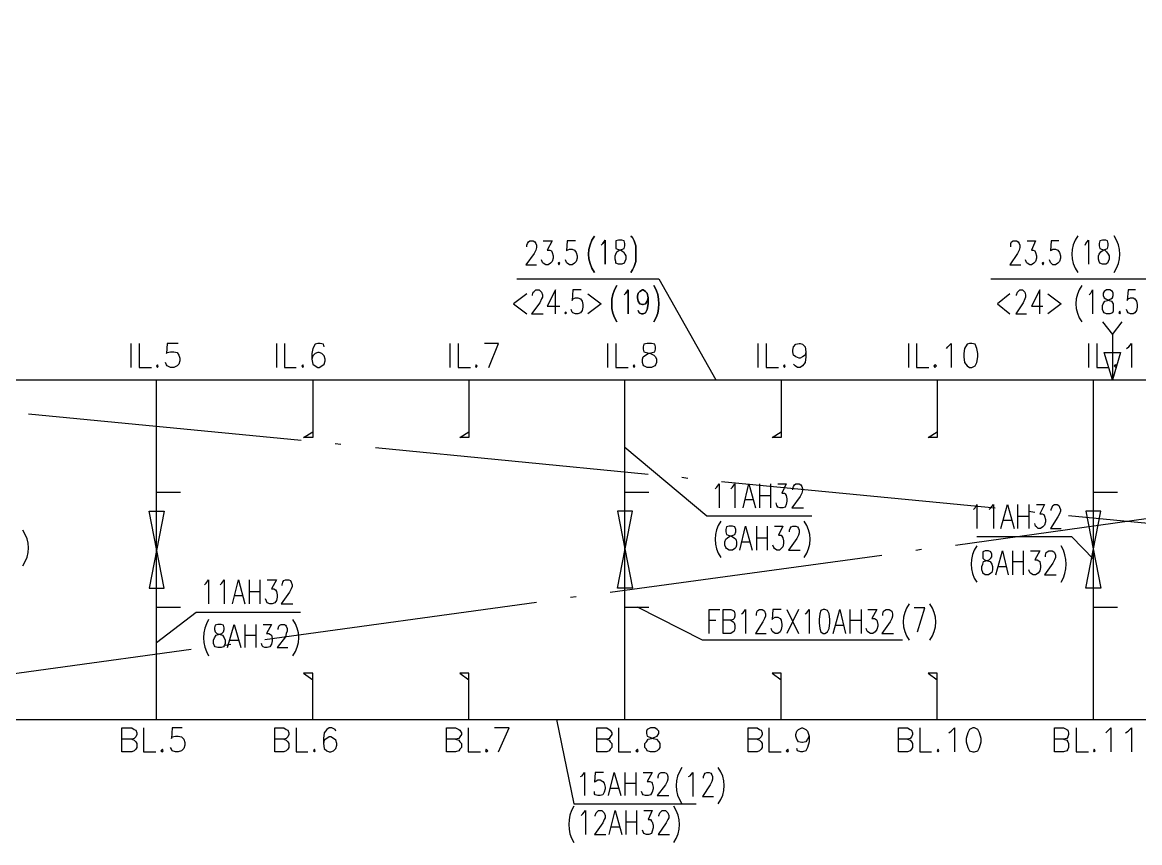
# Model space of a CAD drawing. Header units: millimetres. Extents: x 0.6 to 49, y 0.3 to 23.1.
# Drawn here: x 19.611 to 24.119, y 4.713 to 8.022 of the extents above; entities that cross this region are included whole.
import ezdxf

# ---------------------------------------------------------------- set-up
doc = ezdxf.new("R2010")
doc.units = ezdxf.units.MM
doc.layers.add('PDF_Geometry', color=7, linetype='Continuous')

msp = doc.modelspace()

# ---------------------------------------------------------------- linework, layer by layer
at = {"layer": 'PDF_Geometry', "lineweight": 25}
msp.add_lwpolyline([(16.9861, 5.21), (28.2361, 5.21, 0.4124), (29.6961, 6.67), (29.6961, 19.12)], format="xyb", dxfattribs=at)
for points in [[(21.6461, 7.1167), (21.6461, 7.1233), (21.6494, 7.13), (21.6528, 7.1367), (21.6594, 7.14), (21.6728, 7.14), (21.6794, 7.1367), (21.6828, 7.13), (21.6861, 7.1233), (21.6861, 7.1133), (21.6828, 7.1033), (21.6761, 7.09), (21.6428, 7.0433), (21.6861, 7.0433)], [(21.7128, 7.14), (21.7494, 7.14), (21.7294, 7.1033), (21.7394, 7.1033), (21.7461, 7.1), (21.7494, 7.0933), (21.7528, 7.08), (21.7528, 7.07), (21.7494, 7.0567), (21.7428, 7.05), (21.7328, 7.0433), (21.7228, 7.0433), (21.7128, 7.05), (21.7094, 7.0533), (21.7061, 7.0633)], [(21.8428, 7.14), (21.8094, 7.14), (21.8061, 7.1), (21.8094, 7.1033), (21.8194, 7.1067), (21.8294, 7.1067), (21.8394, 7.1033), (21.8461, 7.0933), (21.8494, 7.08), (21.8494, 7.07), (21.8461, 7.0567), (21.8394, 7.05), (21.8294, 7.0433), (21.8194, 7.0433), (21.8094, 7.05), (21.8061, 7.0533), (21.8028, 7.0633)], [(23.5994, 7.1167), (23.5994, 7.13), (23.6028, 7.1367), (23.6094, 7.14), (23.6228, 7.14), (23.6294, 7.1367), (23.6328, 7.13), (23.6361, 7.1233), (23.6361, 7.1133), (23.6328, 7.1033), (23.6261, 7.09), (23.5961, 7.0433), (23.6394, 7.0433)], [(23.6661, 7.14), (23.6994, 7.14), (23.6828, 7.1033), (23.6894, 7.1033), (23.6961, 7.1), (23.6994, 7.0933), (23.7028, 7.08), (23.7028, 7.07), (23.6994, 7.0567), (23.6928, 7.05), (23.6828, 7.0433), (23.6761, 7.0433), (23.6661, 7.05), (23.6628, 7.0533), (23.6594, 7.0633)], [(23.7928, 7.14), (23.7628, 7.14), (23.7594, 7.1), (23.7628, 7.1033), (23.7694, 7.1067), (23.7794, 7.1067), (23.7894, 7.1033), (23.7961, 7.0933), (23.7994, 7.08), (23.7994, 7.07), (23.7961, 7.0567), (23.7894, 7.05), (23.7794, 7.0433), (23.7694, 7.0433), (23.7628, 7.05), (23.7594, 7.0533), (23.7561, 7.0633)], [(23.8994, 7.1233), (23.9028, 7.13), (23.9128, 7.1433), (23.9128, 7.0467)], [(21.6061, 6.9867), (22.1794, 6.9867), (22.4094, 6.58)], [(21.6694, 6.92), (21.6694, 6.9233), (21.6728, 6.9333), (21.6761, 6.9367), (21.6828, 6.9433), (21.6961, 6.9433), (21.7028, 6.9367), (21.7061, 6.9333), (21.7094, 6.9233), (21.7094, 6.9133), (21.7061, 6.9067), (21.6994, 6.89), (21.6661, 6.8467), (21.7128, 6.8467)], [(21.7628, 6.8467), (21.7628, 6.9433), (21.7294, 6.8767), (21.7794, 6.8767)], [(21.8661, 6.9433), (21.8328, 6.9433), (21.8294, 6.9), (21.8328, 6.9067), (21.8428, 6.91), (21.8528, 6.91), (21.8628, 6.9067), (21.8694, 6.8967), (21.8728, 6.8833), (21.8728, 6.8733), (21.8694, 6.86), (21.8628, 6.85), (21.8528, 6.8467), (21.8428, 6.8467), (21.8328, 6.85), (21.8294, 6.8533), (21.8261, 6.8633)], [(23.5194, 6.9867), (24.1561, 6.9867), (24.3594, 6.58)], [(23.6228, 6.92), (23.6228, 6.9233), (23.6261, 6.9333), (23.6294, 6.9367), (23.6361, 6.9433), (23.6461, 6.9433), (23.6528, 6.9367), (23.6561, 6.9333), (23.6594, 6.9233), (23.6594, 6.9133), (23.6561, 6.9067), (23.6494, 6.89), (23.6194, 6.8467), (23.6628, 6.8467)], [(23.7161, 6.8467), (23.7161, 6.9433), (23.6828, 6.8767), (23.7294, 6.8767)], [(23.9161, 6.9233), (23.9228, 6.93), (23.9294, 6.9433), (23.9294, 6.8467)], [(24.1028, 6.9433), (24.0728, 6.9433), (24.0694, 6.9), (24.0728, 6.9067), (24.0828, 6.91), (24.0928, 6.91), (24.0994, 6.9067), (24.1061, 6.8967), (24.1094, 6.8833), (24.1094, 6.8733), (24.1061, 6.86), (24.0994, 6.85), (24.0928, 6.8467), (24.0828, 6.8467), (24.0728, 6.85), (24.0694, 6.8567), (24.0661, 6.8633)], [(21.6461, 6.9267), (21.5928, 6.8867), (21.6461, 6.8467)], [(21.8928, 6.9267), (21.9461, 6.8867), (21.8928, 6.8467)], [(23.5961, 6.9267), (23.5461, 6.8867), (23.5961, 6.8467)], [(23.7494, 6.9267), (23.8028, 6.8867), (23.7494, 6.8467)], [(23.9694, 6.8133), (24.0094, 6.7633), (24.0494, 6.8133)], [(24.0094, 6.7633), (24.0094, 6.58)], [(20.0494, 6.7267), (20.0494, 6.63)], [(20.0828, 6.7267), (20.0828, 6.63), (20.1328, 6.63)], [(20.2394, 6.7267), (20.1961, 6.7267), (20.1928, 6.6867), (20.1961, 6.69), (20.2094, 6.6933), (20.2228, 6.6933), (20.2361, 6.69), (20.2428, 6.68), (20.2461, 6.6667), (20.2461, 6.6567), (20.2428, 6.6433), (20.2361, 6.6367), (20.2228, 6.63), (20.2094, 6.63), (20.1961, 6.6367), (20.1928, 6.64), (20.1894, 6.65)], [(20.6361, 6.7267), (20.6361, 6.63)], [(20.6694, 6.7267), (20.6694, 6.63), (20.7161, 6.63)], [(20.8294, 6.7133), (20.8261, 6.7233), (20.8128, 6.7267), (20.8028, 6.7267), (20.7928, 6.7233), (20.7828, 6.7067), (20.7794, 6.6867), (20.7794, 6.6633), (20.7828, 6.6433), (20.7928, 6.6367), (20.8028, 6.63), (20.8094, 6.63), (20.8194, 6.6367), (20.8294, 6.6433), (20.8328, 6.6567), (20.8328, 6.6633), (20.8294, 6.6767), (20.8194, 6.6867), (20.8094, 6.69), (20.8028, 6.69), (20.7928, 6.6867), (20.7828, 6.6767), (20.7794, 6.6633)], [(21.3361, 6.7267), (21.3361, 6.63)], [(21.3694, 6.7267), (21.3694, 6.63), (21.4194, 6.63)], [(21.4928, 6.63), (21.5328, 6.7267), (21.4761, 6.7267)], [(21.9728, 6.7267), (21.9728, 6.63)], [(22.0061, 6.7267), (22.0061, 6.63), (22.0561, 6.63)], [(22.5794, 6.7267), (22.5794, 6.63)], [(22.6128, 6.7267), (22.6128, 6.63), (22.6628, 6.63)], [(22.7728, 6.6933), (22.7694, 6.68), (22.7594, 6.6733), (22.7494, 6.6667), (22.7461, 6.6667), (22.7328, 6.6733), (22.7228, 6.68), (22.7194, 6.6933), (22.7194, 6.7), (22.7228, 6.7133), (22.7328, 6.7233), (22.7461, 6.7267), (22.7494, 6.7267), (22.7594, 6.7233), (22.7694, 6.7133), (22.7728, 6.6933), (22.7728, 6.6733), (22.7694, 6.65), (22.7594, 6.6367), (22.7494, 6.63), (22.7394, 6.63), (22.7294, 6.6367), (22.7228, 6.6433)], [(23.1861, 6.7267), (23.1861, 6.63)], [(23.2194, 6.7267), (23.2194, 6.63), (23.2694, 6.63)], [(23.3394, 6.7067), (23.3461, 6.7133), (23.3594, 6.7267), (23.3594, 6.63)], [(23.9128, 6.7267), (23.9128, 6.63)], [(23.9461, 6.7267), (23.9461, 6.63), (23.9961, 6.63)], [(24.0661, 6.7067), (24.0761, 6.7133), (24.0861, 6.7267), (24.0861, 6.63)], [(16.9261, 6.58), (26.4894, 6.58)], [(20.1528, 5.21), (20.1528, 6.58)], [(20.7828, 6.58), (20.7828, 6.3467), (20.7461, 6.3467), (20.7828, 6.37)], [(21.4128, 6.58), (21.4128, 6.3467), (21.3761, 6.3467), (21.4128, 6.37)], [(22.0428, 5.21), (22.0428, 6.58)], [(22.6728, 6.58), (22.6728, 6.3467), (22.6361, 6.3467), (22.6728, 6.37)], [(23.3028, 6.58), (23.3028, 6.3467), (23.2661, 6.3467), (23.3028, 6.37)], [(23.9328, 5.21), (23.9328, 6.58)], [(19.6361, 6.4433), (20.7361, 6.3367)], [(20.8728, 6.3233), (20.8961, 6.32)], [(21.0361, 6.3067), (22.1361, 6.2)], [(22.7961, 6.03), (22.3728, 6.03), (22.0428, 6.3067)], [(22.2728, 6.1867), (22.2961, 6.1833)], [(22.4061, 6.14), (22.4128, 6.1467), (22.4228, 6.16), (22.4228, 6.0633)], [(22.4328, 6.17), (23.5361, 6.0633)], [(22.4694, 6.14), (22.4761, 6.1467), (22.4861, 6.16), (22.4861, 6.0633)], [(22.5194, 6.0633), (22.5428, 6.16), (22.5694, 6.0633)], [(22.5861, 6.16), (22.5861, 6.0633)], [(22.6294, 6.16), (22.6294, 6.0633)], [(22.6594, 6.16), (22.6928, 6.16), (22.6761, 6.1233), (22.6861, 6.1233), (22.6894, 6.12), (22.6928, 6.1133), (22.6961, 6.1), (22.6961, 6.09), (22.6928, 6.0767), (22.6894, 6.0667), (22.6794, 6.0633), (22.6694, 6.0633), (22.6594, 6.0667), (22.6561, 6.0733), (22.6528, 6.0833)], [(22.7194, 6.1367), (22.7194, 6.14), (22.7228, 6.15), (22.7261, 6.1567), (22.7328, 6.16), (22.7461, 6.16), (22.7528, 6.1567), (22.7561, 6.15), (22.7594, 6.14), (22.7594, 6.1333), (22.7561, 6.1233), (22.7494, 6.11), (22.7161, 6.0633), (22.7628, 6.0633)], [(20.1528, 6.1267), (20.2494, 6.1267)], [(22.0428, 6.1267), (22.1394, 6.1267)], [(22.5261, 6.0967), (22.5594, 6.0967)], [(22.5861, 6.1133), (22.6294, 6.1133)], [(23.9328, 6.1267), (24.0294, 6.1267)], [(23.3761, 5.9133), (24.4728, 6.0667)], [(23.4494, 6.0567), (23.4561, 6.0633), (23.4628, 6.0767), (23.4628, 5.98)], [(23.5128, 6.0567), (23.5194, 6.0633), (23.5294, 6.0767), (23.5294, 5.98)], [(23.5594, 5.98), (23.5861, 6.0767), (23.6128, 5.98)], [(23.6261, 6.0767), (23.6261, 5.98)], [(23.6728, 6.0767), (23.6728, 5.98)], [(23.6728, 6.05), (23.6961, 6.0467)], [(23.7028, 6.0767), (23.7361, 6.0767), (23.7161, 6.04), (23.7261, 6.04), (23.7328, 6.0367), (23.7361, 6.03), (23.7394, 6.0167), (23.7394, 6.0067), (23.7361, 5.9933), (23.7294, 5.9867), (23.7194, 5.98), (23.7094, 5.98), (23.7028, 5.9867), (23.6994, 5.99), (23.6961, 6)], [(23.7628, 6.0533), (23.7628, 6.0567), (23.7661, 6.0667), (23.7694, 6.0733), (23.7761, 6.0767), (23.7861, 6.0767), (23.7928, 6.0733), (23.7961, 6.0667), (23.7994, 6.0567), (23.7994, 6.05), (23.7961, 6.04), (23.7894, 6.0267), (23.7594, 5.98), (23.8028, 5.98)], [(23.5694, 6.0133), (23.6028, 6.0133)], [(23.6261, 6.03), (23.6728, 6.03)], [(23.8328, 6.0333), (24.9361, 5.9267)], [(22.5061, 5.8933), (22.5294, 5.99), (22.5561, 5.8933)], [(22.5728, 5.99), (22.5728, 5.8933)], [(22.6161, 5.99), (22.6161, 5.8933)], [(22.6461, 5.99), (22.6794, 5.99), (22.6628, 5.9533), (22.6728, 5.9533), (22.6761, 5.95), (22.6794, 5.9433), (22.6828, 5.93), (22.6828, 5.92), (22.6794, 5.9067), (22.6728, 5.9), (22.6661, 5.8933), (22.6561, 5.8933), (22.6461, 5.9), (22.6428, 5.9033), (22.6394, 5.9133)], [(22.7061, 5.9667), (22.7061, 5.9733), (22.7094, 5.98), (22.7128, 5.9867), (22.7194, 5.99), (22.7328, 5.99), (22.7394, 5.9867), (22.7428, 5.98), (22.7461, 5.9733), (22.7461, 5.9633), (22.7428, 5.9533), (22.7361, 5.94), (22.7028, 5.8933), (22.7494, 5.8933)], [(22.5128, 5.9267), (22.5461, 5.9267)], [(22.5728, 5.9433), (22.6161, 5.9433)], [(23.9328, 5.8567), (23.8461, 5.9467), (23.4628, 5.9467)], [(21.9828, 5.7233), (23.0794, 5.8733)], [(23.2161, 5.8933), (23.2394, 5.8967)], [(23.5394, 5.7933), (23.5661, 5.89), (23.5894, 5.7933)], [(23.6061, 5.89), (23.6061, 5.7933)], [(23.6494, 5.89), (23.6494, 5.7933)], [(23.6794, 5.89), (23.7161, 5.89), (23.6961, 5.8533), (23.7061, 5.8533), (23.7128, 5.85), (23.7161, 5.8467), (23.7194, 5.83), (23.7194, 5.8233), (23.7161, 5.81), (23.7094, 5.8), (23.6994, 5.7933), (23.6894, 5.7933), (23.6794, 5.8), (23.6761, 5.8033), (23.6728, 5.8133)], [(23.7394, 5.8667), (23.7394, 5.8733), (23.7428, 5.8833), (23.7461, 5.8867), (23.7528, 5.89), (23.7661, 5.89), (23.7728, 5.8867), (23.7761, 5.8833), (23.7794, 5.8733), (23.7794, 5.8633), (23.7761, 5.8533), (23.7694, 5.84), (23.7361, 5.7933), (23.7828, 5.7933)], [(23.5494, 5.8267), (23.5794, 5.8267)], [(23.6061, 5.8467), (23.6494, 5.8467)], [(20.3461, 5.7533), (20.3528, 5.76), (20.3628, 5.7733), (20.3628, 5.6767)], [(20.4094, 5.7533), (20.4161, 5.76), (20.4261, 5.7733), (20.4261, 5.6767)], [(20.4594, 5.6767), (20.4828, 5.7733), (20.5094, 5.6767)], [(20.5261, 5.7733), (20.5261, 5.6767)], [(20.5694, 5.7733), (20.5694, 5.6767)], [(20.5994, 5.7733), (20.6361, 5.7733), (20.6161, 5.7367), (20.6261, 5.7367), (20.6328, 5.7333), (20.6361, 5.7267), (20.6394, 5.7133), (20.6394, 5.7033), (20.6361, 5.69), (20.6294, 5.68), (20.6194, 5.6767), (20.6094, 5.6767), (20.5994, 5.68), (20.5961, 5.6867), (20.5928, 5.6967)], [(20.6594, 5.75), (20.6594, 5.7533), (20.6628, 5.7633), (20.6661, 5.77), (20.6728, 5.7733), (20.6861, 5.7733), (20.6928, 5.77), (20.6961, 5.7633), (20.6994, 5.7533), (20.6994, 5.7467), (20.6961, 5.7367), (20.6894, 5.7233), (20.6561, 5.6767), (20.7028, 5.6767)], [(20.5261, 5.7267), (20.5694, 5.7267)], [(20.4694, 5.71), (20.4994, 5.71)], [(20.5894, 5.5333), (21.6861, 5.6833)], [(21.8228, 5.7033), (21.8461, 5.7067)], [(20.1528, 5.6633), (20.2494, 5.6633)], [(20.1528, 5.52), (20.3128, 5.6433), (20.7328, 5.6433)], [(22.0428, 5.6633), (22.1394, 5.6633)], [(23.1628, 5.53), (22.3561, 5.53), (22.0928, 5.6633)], [(22.3828, 5.5567), (22.3828, 5.6533), (22.4261, 5.6533)], [(22.4694, 5.61), (22.4794, 5.6033), (22.4828, 5.6), (22.4861, 5.59), (22.4861, 5.5767), (22.4828, 5.5667), (22.4794, 5.5633), (22.4694, 5.5567), (22.4394, 5.5567), (22.4394, 5.6533), (22.4694, 5.6533), (22.4794, 5.65), (22.4828, 5.6467), (22.4861, 5.6367), (22.4861, 5.6267), (22.4828, 5.6167), (22.4794, 5.6133), (22.4694, 5.61), (22.4394, 5.61)], [(22.5128, 5.6367), (22.5194, 5.64), (22.5294, 5.6533), (22.5294, 5.5567)], [(22.5728, 5.63), (22.5728, 5.6367), (22.5761, 5.6467), (22.5794, 5.65), (22.5861, 5.6533), (22.5961, 5.6533), (22.6028, 5.65), (22.6061, 5.6467), (22.6094, 5.6367), (22.6094, 5.6267), (22.6061, 5.6167), (22.5994, 5.6033), (22.5694, 5.5567), (22.6128, 5.5567)], [(22.6728, 5.6533), (22.6394, 5.6533), (22.6361, 5.6133), (22.6394, 5.6167), (22.6494, 5.6233), (22.6594, 5.6233), (22.6694, 5.6167), (22.6728, 5.61), (22.6761, 5.5933), (22.6761, 5.5867), (22.6728, 5.5733), (22.6694, 5.5633), (22.6594, 5.5567), (22.6494, 5.5567), (22.6394, 5.5633), (22.6361, 5.5667), (22.6328, 5.5767)], [(22.6961, 5.6533), (22.7428, 5.5567)], [(22.7428, 5.6533), (22.6961, 5.5567)], [(22.7694, 5.6367), (22.7761, 5.64), (22.7861, 5.6533), (22.7861, 5.5567)], [(22.8828, 5.5567), (22.9094, 5.6533), (22.9328, 5.5567)], [(22.9494, 5.6533), (22.9494, 5.5567)], [(22.9961, 5.6533), (22.9961, 5.5567)], [(23.0228, 5.6533), (23.0594, 5.6533), (23.0394, 5.6167), (23.0494, 5.6167), (23.0561, 5.6133), (23.0594, 5.61), (23.0628, 5.5933), (23.0628, 5.5867), (23.0594, 5.5733), (23.0528, 5.5633), (23.0428, 5.5567), (23.0328, 5.5567), (23.0228, 5.5633), (23.0194, 5.5667), (23.0161, 5.5767)], [(23.0828, 5.63), (23.0828, 5.6367), (23.0861, 5.6467), (23.0894, 5.65), (23.0961, 5.6533), (23.1094, 5.6533), (23.1161, 5.65), (23.1194, 5.6467), (23.1228, 5.6367), (23.1228, 5.6267), (23.1194, 5.6167), (23.1128, 5.6033), (23.0794, 5.5567), (23.1261, 5.5567)], [(23.2228, 5.5633), (23.2528, 5.66), (23.2094, 5.66)], [(23.9328, 5.6633), (24.0294, 5.6633)], [(20.4394, 5.5), (20.4661, 5.5933), (20.4928, 5.5)], [(20.5094, 5.5933), (20.5094, 5.5)], [(20.5528, 5.5933), (20.5528, 5.5)], [(20.5828, 5.5933), (20.6161, 5.5933), (20.5961, 5.5567), (20.6061, 5.5567), (20.6128, 5.5533), (20.6161, 5.55), (20.6194, 5.5367), (20.6194, 5.5267), (20.6161, 5.5133), (20.6094, 5.5033), (20.5994, 5.5), (20.5894, 5.5), (20.5828, 5.5033), (20.5794, 5.5067), (20.5761, 5.5167)], [(20.6428, 5.5733), (20.6428, 5.5767), (20.6461, 5.5867), (20.6494, 5.59), (20.6561, 5.5933), (20.6694, 5.5933), (20.6728, 5.59), (20.6761, 5.5867), (20.6794, 5.5767), (20.6794, 5.5667), (20.6761, 5.5567), (20.6728, 5.5433), (20.6394, 5.5), (20.6828, 5.5)], [(22.3828, 5.61), (22.4094, 5.61)], [(22.9494, 5.61), (22.9961, 5.61)], [(20.5094, 5.55), (20.5528, 5.55)], [(22.8928, 5.59), (22.9228, 5.59)], [(20.4294, 5.51), (20.4528, 5.5133)], [(20.4494, 5.53), (20.4828, 5.53)], [(19.1961, 5.3433), (20.2928, 5.4933)], [(20.7828, 5.21), (20.7828, 5.3967), (20.7461, 5.3967), (20.7828, 5.37)], [(21.4128, 5.21), (21.4128, 5.3967), (21.3761, 5.3967), (21.4128, 5.37)], [(22.6728, 5.21), (22.6728, 5.3967), (22.6361, 5.3967), (22.6728, 5.37)], [(23.3028, 5.21), (23.3028, 5.3967), (23.2661, 5.3967), (23.3028, 5.37)], [(21.7661, 5.21), (21.8361, 4.87), (22.3294, 4.87)], [(20.0528, 5.13), (20.0628, 5.1267), (20.0694, 5.12), (20.0728, 5.1133), (20.0728, 5.0967), (20.0694, 5.09), (20.0628, 5.0833), (20.0528, 5.08), (20.0128, 5.08), (20.0128, 5.1767), (20.0528, 5.1767), (20.0628, 5.17), (20.0694, 5.1667), (20.0728, 5.1567), (20.0728, 5.15), (20.0694, 5.14), (20.0628, 5.1333), (20.0528, 5.13), (20.0128, 5.13)], [(20.0994, 5.1767), (20.0994, 5.08), (20.1494, 5.08)], [(20.2561, 5.1767), (20.2161, 5.1767), (20.2128, 5.1333), (20.2161, 5.14), (20.2294, 5.1433), (20.2394, 5.1433), (20.2528, 5.14), (20.2628, 5.13), (20.2661, 5.1167), (20.2661, 5.1067), (20.2628, 5.0933), (20.2528, 5.0833), (20.2394, 5.08), (20.2294, 5.08), (20.2161, 5.0833), (20.2128, 5.09), (20.2094, 5.0967)], [(20.6661, 5.13), (20.6761, 5.1267), (20.6828, 5.12), (20.6861, 5.1133), (20.6861, 5.0967), (20.6828, 5.09), (20.6761, 5.0833), (20.6661, 5.08), (20.6294, 5.08), (20.6294, 5.1767), (20.6661, 5.1767), (20.6761, 5.17), (20.6828, 5.1667), (20.6861, 5.1567), (20.6861, 5.15), (20.6828, 5.14), (20.6761, 5.1333), (20.6661, 5.13), (20.6294, 5.13)], [(20.7161, 5.1767), (20.7161, 5.08), (20.7628, 5.08)], [(20.8761, 5.1633), (20.8728, 5.17), (20.8594, 5.1767), (20.8494, 5.1767), (20.8394, 5.17), (20.8294, 5.1567), (20.8261, 5.1333), (20.8261, 5.1133), (20.8294, 5.0933), (20.8394, 5.0833), (20.8494, 5.08), (20.8561, 5.08), (20.8661, 5.0833), (20.8761, 5.0933), (20.8794, 5.1067), (20.8794, 5.1133), (20.8761, 5.1267), (20.8661, 5.1333), (20.8561, 5.14), (20.8494, 5.14), (20.8394, 5.1333), (20.8294, 5.1267), (20.8261, 5.1133)], [(21.3594, 5.13), (21.3728, 5.1267), (21.3761, 5.12), (21.3828, 5.1133), (21.3828, 5.0967), (21.3761, 5.09), (21.3728, 5.0833), (21.3594, 5.08), (21.3228, 5.08), (21.3228, 5.1767), (21.3594, 5.1767), (21.3728, 5.17), (21.3761, 5.1667), (21.3828, 5.1567), (21.3828, 5.15), (21.3761, 5.14), (21.3728, 5.1333), (21.3594, 5.13), (21.3228, 5.13)], [(21.4094, 5.1767), (21.4094, 5.08), (21.4594, 5.08)], [(21.5328, 5.08), (21.5761, 5.1767), (21.5161, 5.1767)], [(21.9694, 5.13), (21.9794, 5.1267), (21.9828, 5.12), (21.9894, 5.1133), (21.9894, 5.0967), (21.9828, 5.09), (21.9794, 5.0833), (21.9694, 5.08), (21.9294, 5.08), (21.9294, 5.1767), (21.9694, 5.1767), (21.9794, 5.17), (21.9828, 5.1667), (21.9894, 5.1567), (21.9894, 5.15), (21.9828, 5.14), (21.9794, 5.1333), (21.9694, 5.13), (21.9294, 5.13)], [(22.0161, 5.1767), (22.0161, 5.08), (22.0661, 5.08)], [(22.5761, 5.13), (22.5861, 5.1267), (22.5928, 5.12), (22.5961, 5.1133), (22.5961, 5.0967), (22.5928, 5.09), (22.5861, 5.0833), (22.5761, 5.08), (22.5394, 5.08), (22.5394, 5.1767), (22.5761, 5.1767), (22.5861, 5.17), (22.5928, 5.1667), (22.5961, 5.1567), (22.5961, 5.15), (22.5928, 5.14), (22.5861, 5.1333), (22.5761, 5.13), (22.5394, 5.13)], [(22.6228, 5.1767), (22.6228, 5.08), (22.6728, 5.08)], [(22.7861, 5.1433), (22.7794, 5.13), (22.7728, 5.12), (22.7594, 5.1167), (22.7561, 5.1167), (22.7428, 5.12), (22.7361, 5.13), (22.7328, 5.1433), (22.7328, 5.15), (22.7361, 5.1633), (22.7428, 5.17), (22.7561, 5.1767), (22.7594, 5.1767), (22.7728, 5.17), (22.7794, 5.1633), (22.7861, 5.1433), (22.7861, 5.12), (22.7794, 5.0967), (22.7728, 5.0833), (22.7594, 5.08), (22.7528, 5.08), (22.7394, 5.0833), (22.7361, 5.0933)], [(23.1828, 5.13), (23.1928, 5.1267), (23.1994, 5.12), (23.2028, 5.1133), (23.2028, 5.0967), (23.1994, 5.09), (23.1928, 5.0833), (23.1828, 5.08), (23.1461, 5.08), (23.1461, 5.1767), (23.1828, 5.1767), (23.1928, 5.17), (23.1994, 5.1667), (23.2028, 5.1567), (23.2028, 5.15), (23.1994, 5.14), (23.1928, 5.1333), (23.1828, 5.13), (23.1461, 5.13)], [(23.2328, 5.1767), (23.2328, 5.08), (23.2794, 5.08)], [(23.3494, 5.1567), (23.3594, 5.1633), (23.3728, 5.1767), (23.3728, 5.08)], [(23.8128, 5.13), (23.8261, 5.1267), (23.8294, 5.12), (23.8328, 5.1133), (23.8328, 5.0967), (23.8294, 5.09), (23.8261, 5.0833), (23.8128, 5.08), (23.7761, 5.08), (23.7761, 5.1767), (23.8128, 5.1767), (23.8261, 5.17), (23.8294, 5.1667), (23.8328, 5.1567), (23.8328, 5.15), (23.8294, 5.14), (23.8261, 5.1333), (23.8128, 5.13), (23.7761, 5.13)], [(23.8628, 5.1767), (23.8628, 5.08), (23.9128, 5.08)], [(23.9828, 5.1567), (23.9894, 5.1633), (24.0028, 5.1767), (24.0028, 5.08)], [(24.0628, 5.1567), (24.0728, 5.1633), (24.0861, 5.1767), (24.0861, 5.08)], [(21.8628, 4.98), (21.8694, 4.9833), (21.8794, 4.9967), (21.8794, 4.9033)], [(21.9561, 4.9967), (21.9228, 4.9967), (21.9194, 4.9567), (21.9228, 4.96), (21.9328, 4.9667), (21.9428, 4.9667), (21.9528, 4.96), (21.9594, 4.9533), (21.9628, 4.9367), (21.9628, 4.93), (21.9594, 4.9167), (21.9528, 4.9067), (21.9428, 4.9033), (21.9328, 4.9033), (21.9228, 4.9067), (21.9194, 4.91), (21.9194, 4.92)], [(21.9761, 4.9033), (21.9994, 4.9967), (22.0261, 4.9033)], [(22.0428, 4.9967), (22.0428, 4.9033)], [(22.0861, 4.9967), (22.0861, 4.9033)], [(22.1161, 4.9967), (22.1528, 4.9967), (22.1328, 4.96), (22.1428, 4.96), (22.1494, 4.9567), (22.1528, 4.9533), (22.1561, 4.9367), (22.1561, 4.93), (22.1528, 4.9167), (22.1461, 4.9067), (22.1361, 4.9033), (22.1261, 4.9033), (22.1161, 4.9067), (22.1128, 4.91), (22.1094, 4.92)], [(22.1761, 4.9733), (22.1761, 4.98), (22.1794, 4.99), (22.1828, 4.9933), (22.1894, 4.9967), (22.2028, 4.9967), (22.2094, 4.9933), (22.2128, 4.99), (22.2161, 4.98), (22.2161, 4.97), (22.2128, 4.96), (22.2061, 4.9467), (22.1728, 4.9033), (22.2194, 4.9033)], [(22.2994, 4.98), (22.3061, 4.9833), (22.3161, 4.9967), (22.3161, 4.9)], [(22.3594, 4.9733), (22.3594, 4.98), (22.3628, 4.9867), (22.3661, 4.9933), (22.3728, 4.9967), (22.3828, 4.9967), (22.3894, 4.9933), (22.3928, 4.9867), (22.3961, 4.98), (22.3961, 4.97), (22.3928, 4.96), (22.3861, 4.9467), (22.3561, 4.9), (22.3994, 4.9)], [(21.9861, 4.9333), (22.0161, 4.9333)], [(22.0428, 4.9533), (22.0861, 4.9533)], [(21.8661, 4.8233), (21.8728, 4.83), (21.8828, 4.8433), (21.8828, 4.7467)], [(21.9228, 4.82), (21.9228, 4.8233), (21.9261, 4.8333), (21.9294, 4.8367), (21.9361, 4.8433), (21.9494, 4.8433), (21.9561, 4.8367), (21.9594, 4.8333), (21.9628, 4.8233), (21.9628, 4.8133), (21.9594, 4.8067), (21.9528, 4.7933), (21.9194, 4.7467), (21.9661, 4.7467)], [(21.9794, 4.7467), (22.0028, 4.8433), (22.0294, 4.7467)], [(22.0461, 4.8433), (22.0461, 4.7467)], [(22.0894, 4.8433), (22.0894, 4.7467)], [(22.1194, 4.8433), (22.1528, 4.8433), (22.1361, 4.8067), (22.1461, 4.8067), (22.1494, 4.8), (22.1528, 4.7967), (22.1561, 4.7833), (22.1561, 4.7733), (22.1528, 4.76), (22.1494, 4.75), (22.1394, 4.7467), (22.1294, 4.7467), (22.1194, 4.75), (22.1161, 4.7567), (22.1128, 4.7633)], [(22.1794, 4.82), (22.1794, 4.8233), (22.1828, 4.8333), (22.1861, 4.8367), (22.1928, 4.8433), (22.2061, 4.8433), (22.2128, 4.8367), (22.2161, 4.8333), (22.2194, 4.8233), (22.2194, 4.8133), (22.2161, 4.8067), (22.2094, 4.7933), (22.1761, 4.7467), (22.2228, 4.7467)], [(22.0461, 4.7967), (22.0894, 4.7967)], [(21.9861, 4.7767), (22.0194, 4.7767)]]:
    msp.add_lwpolyline(points, dxfattribs=at)
for points in [[(21.9194, 7.16, 0.323638), (21.9194, 7.0133, -0.323638)], [(22.0094, 6.96, 0.277525), (22.0094, 6.8133, -0.277525)], [(22.1594, 6.8133, 0.277525), (22.1594, 6.96, -0.277525)]]:
    msp.add_lwpolyline(points, format="xyb", close=True, dxfattribs=at)
for points in [[(21.9628, 7.0467), (21.9628, 7.1433), (21.9528, 7.13), (21.9461, 7.1233), (21.9528, 7.13), (21.9628, 7.1433)], [(22.0161, 7.1433), (22.0061, 7.14), (22.0061, 7.11), (22.0128, 7.1067), (22.0261, 7.1033), (22.0361, 7.0967), (22.0428, 7.0867), (22.0461, 7.08), (22.0461, 7.0667), (22.0428, 7.0567), (22.0394, 7.05), (22.0294, 7.0467), (22.0161, 7.0467), (22.0061, 7.05), (22.0061, 7.0567), (22.0028, 7.0667), (22.0028, 7.08), (22.0061, 7.0867), (22.0094, 7.0967), (22.0194, 7.1033), (22.0328, 7.1067), (22.0394, 7.11), (22.0428, 7.12), (22.0428, 7.13), (22.0394, 7.14), (22.0294, 7.1433)], [(22.0161, 7.1433), (22.0061, 7.14), (22.0061, 7.11), (22.0128, 7.1067), (22.0261, 7.1033), (22.0361, 7.0967), (22.0428, 7.0867), (22.0461, 7.08), (22.0461, 7.0667), (22.0428, 7.0567), (22.0394, 7.05), (22.0294, 7.0467), (22.0161, 7.0467), (22.0061, 7.05), (22.0061, 7.0567), (22.0028, 7.0667), (22.0028, 7.08), (22.0061, 7.0867), (22.0094, 7.0967), (22.0194, 7.1033), (22.0328, 7.1067), (22.0394, 7.11), (22.0428, 7.12), (22.0428, 7.13), (22.0394, 7.14), (22.0294, 7.1433)], [(22.0661, 7.0133), (22.0728, 7.0233), (22.0794, 7.0367), (22.0861, 7.0567), (22.0861, 7.12), (22.0794, 7.14), (22.0728, 7.1533), (22.0661, 7.16), (22.0728, 7.1533), (22.0794, 7.14), (22.0861, 7.12), (22.0861, 7.0567), (22.0794, 7.0367), (22.0728, 7.0233)], [(23.9694, 7.1433), (23.9594, 7.14), (23.9561, 7.13), (23.9561, 7.12), (23.9594, 7.11), (23.9661, 7.1067), (23.9794, 7.1033), (23.9861, 7.0967), (23.9928, 7.0867), (23.9961, 7.08), (23.9961, 7.0667), (23.9928, 7.0567), (23.9894, 7.05), (23.9828, 7.0467), (23.9694, 7.0467), (23.9594, 7.05), (23.9561, 7.0567), (23.9528, 7.0667), (23.9528, 7.08), (23.9561, 7.0867), (23.9628, 7.0967), (23.9728, 7.1033), (23.9828, 7.1067), (23.9894, 7.11), (23.9928, 7.12), (23.9928, 7.13), (23.9894, 7.14), (23.9828, 7.1433)], [(21.7761, 7.0533), (21.7728, 7.05), (21.7761, 7.0433), (21.7794, 7.05)], [(23.7294, 7.0533), (23.7261, 7.05), (23.7294, 7.0433), (23.7328, 7.05)], [(22.0561, 6.8467), (22.0561, 6.9433), (22.0461, 6.93), (22.0394, 6.9233), (22.0461, 6.93), (22.0561, 6.9433)], [(22.0961, 6.86), (22.0994, 6.85), (22.1094, 6.8467), (22.1161, 6.8467), (22.1261, 6.85), (22.1328, 6.8633), (22.1361, 6.8867), (22.1361, 6.91), (22.1328, 6.93), (22.1261, 6.9367), (22.1161, 6.9433), (22.1128, 6.9433), (22.1028, 6.9367), (22.0961, 6.93), (22.0928, 6.9167), (22.0928, 6.91), (22.0961, 6.8967), (22.1028, 6.8867), (22.1128, 6.8833), (22.1161, 6.8833), (22.1261, 6.8867), (22.1328, 6.8967), (22.1361, 6.91), (22.1328, 6.8967), (22.1261, 6.8867), (22.1161, 6.8833), (22.1128, 6.8833), (22.1028, 6.8867), (22.0961, 6.8967), (22.0928, 6.91), (22.0928, 6.9167), (22.0961, 6.93), (22.1028, 6.9367), (22.1128, 6.9433), (22.1161, 6.9433), (22.1261, 6.9367), (22.1328, 6.93), (22.1361, 6.91), (22.1361, 6.8867), (22.1328, 6.8633), (22.1261, 6.85), (22.1161, 6.8467), (22.1094, 6.8467), (22.0994, 6.85)], [(23.9861, 6.9433), (23.9761, 6.9367), (23.9728, 6.93), (23.9728, 6.92), (23.9761, 6.91), (23.9828, 6.9067), (23.9961, 6.9), (24.0061, 6.8967), (24.0128, 6.8867), (24.0128, 6.8567), (24.0094, 6.85), (23.9994, 6.8467), (23.9861, 6.8467), (23.9761, 6.85), (23.9728, 6.8567), (23.9694, 6.8633), (23.9694, 6.88), (23.9728, 6.8867), (23.9794, 6.8967), (23.9894, 6.9), (24.0028, 6.9067), (24.0094, 6.91), (24.0128, 6.92), (24.0128, 6.93), (24.0094, 6.9367), (23.9994, 6.9433)], [(21.8028, 6.8533), (21.7994, 6.85), (21.8028, 6.8467), (21.8061, 6.85)], [(24.0394, 6.8567), (24.0361, 6.85), (24.0394, 6.8467), (24.0428, 6.85)], [(22.1328, 6.7267), (22.1194, 6.7233), (22.1161, 6.7133), (22.1161, 6.7033), (22.1194, 6.6933), (22.1294, 6.69), (22.1461, 6.6867), (22.1594, 6.68), (22.1661, 6.6733), (22.1694, 6.6633), (22.1694, 6.65), (22.1661, 6.64), (22.1628, 6.6367), (22.1494, 6.63), (22.1328, 6.63), (22.1194, 6.6367), (22.1161, 6.64), (22.1128, 6.65), (22.1128, 6.6633), (22.1161, 6.6733), (22.1261, 6.68), (22.1361, 6.6867), (22.1528, 6.69), (22.1628, 6.6933), (22.1661, 6.7033), (22.1661, 6.7133), (22.1628, 6.7233), (22.1494, 6.7267)], [(23.4328, 6.7267), (23.4228, 6.7233), (23.4128, 6.7067), (23.4094, 6.6867), (23.4094, 6.6733), (23.4128, 6.65), (23.4228, 6.6367), (23.4328, 6.63), (23.4428, 6.63), (23.4561, 6.6367), (23.4628, 6.65), (23.4661, 6.6733), (23.4661, 6.6867), (23.4628, 6.7067), (23.4561, 6.7233), (23.4428, 6.7267)], [(23.9761, 6.69), (24.0428, 6.69), (24.0094, 6.58)], [(20.1561, 6.64), (20.1528, 6.6367), (20.1561, 6.63), (20.1594, 6.6367)], [(20.7428, 6.64), (20.7394, 6.6367), (20.7428, 6.63), (20.7461, 6.6367)], [(21.4428, 6.64), (21.4394, 6.6367), (21.4428, 6.63), (21.4461, 6.6367)], [(22.0794, 6.64), (22.0761, 6.6367), (22.0794, 6.63), (22.0828, 6.6367)], [(22.6861, 6.64), (22.6828, 6.6367), (22.6861, 6.63), (22.6894, 6.6367)], [(23.2928, 6.64), (23.2894, 6.6367), (23.2928, 6.63), (23.2994, 6.6367)], [(24.0228, 6.64), (24.0161, 6.6367), (24.0228, 6.63), (24.0261, 6.6367)], [(20.1228, 6.05), (20.1828, 6.05), (20.1228, 5.74), (20.1828, 5.74)], [(22.0728, 5.74), (22.0128, 5.74), (22.0728, 6.05), (22.0128, 6.05)], [(23.9628, 5.74), (23.9028, 5.74), (23.9628, 6.05), (23.9028, 6.05)], [(22.4628, 5.99), (22.4528, 5.9867), (22.4494, 5.9767), (22.4494, 5.9667), (22.4528, 5.9567), (22.4594, 5.9533), (22.4728, 5.95), (22.4828, 5.9433), (22.4894, 5.9367), (22.4928, 5.9267), (22.4928, 5.9133), (22.4894, 5.9033), (22.4861, 5.9), (22.4761, 5.8933), (22.4628, 5.8933), (22.4528, 5.9), (22.4494, 5.9033), (22.4461, 5.9133), (22.4461, 5.9267), (22.4494, 5.9367), (22.4561, 5.9433), (22.4661, 5.95), (22.4794, 5.9533), (22.4861, 5.9567), (22.4894, 5.9667), (22.4894, 5.9767), (22.4861, 5.9867), (22.4761, 5.99)], [(23.4961, 5.89), (23.4861, 5.8867), (23.4861, 5.86), (23.4928, 5.8533), (23.5061, 5.85), (23.5161, 5.8467), (23.5228, 5.8367), (23.5261, 5.8267), (23.5261, 5.8133), (23.5228, 5.8033), (23.5194, 5.8), (23.5094, 5.7933), (23.4961, 5.7933), (23.4861, 5.8), (23.4861, 5.8033), (23.4828, 5.8133), (23.4828, 5.8267), (23.4861, 5.8367), (23.4894, 5.8467), (23.4994, 5.85), (23.5128, 5.8533), (23.5194, 5.86), (23.5228, 5.8667), (23.5228, 5.8767), (23.5194, 5.8867), (23.5094, 5.89)], [(22.8428, 5.6533), (22.8328, 5.65), (22.8294, 5.6367), (22.8261, 5.6133), (22.8261, 5.6), (22.8294, 5.5767), (22.8328, 5.5633), (22.8428, 5.5567), (22.8494, 5.5567), (22.8594, 5.5633), (22.8661, 5.5767), (22.8694, 5.6), (22.8694, 5.6133), (22.8661, 5.6367), (22.8594, 5.65), (22.8494, 5.6533)], [(20.3994, 5.5933), (20.3894, 5.59), (20.3861, 5.58), (20.3861, 5.5733), (20.3894, 5.5633), (20.3961, 5.5567), (20.4094, 5.5533), (20.4194, 5.55), (20.4261, 5.54), (20.4294, 5.53), (20.4294, 5.5167), (20.4261, 5.5067), (20.4228, 5.5033), (20.4128, 5.5), (20.3994, 5.5), (20.3894, 5.5033), (20.3861, 5.5067), (20.3828, 5.5167), (20.3828, 5.53), (20.3861, 5.54), (20.3928, 5.55), (20.4028, 5.5533), (20.4161, 5.5567), (20.4228, 5.5633), (20.4261, 5.5733), (20.4261, 5.58), (20.4228, 5.59), (20.4128, 5.5933)], [(22.1461, 5.1767), (22.1328, 5.17), (22.1294, 5.1633), (22.1294, 5.1533), (22.1328, 5.1433), (22.1394, 5.14), (22.1561, 5.1333), (22.1694, 5.13), (22.1794, 5.12), (22.1828, 5.1133), (22.1828, 5.0967), (22.1794, 5.09), (22.1728, 5.0833), (22.1628, 5.08), (22.1461, 5.08), (22.1328, 5.0833), (22.1294, 5.09), (22.1228, 5.0967), (22.1228, 5.1133), (22.1294, 5.12), (22.1361, 5.13), (22.1494, 5.1333), (22.1661, 5.14), (22.1728, 5.1433), (22.1794, 5.1533), (22.1794, 5.1633), (22.1728, 5.17), (22.1628, 5.1767)], [(23.4461, 5.1767), (23.4328, 5.17), (23.4261, 5.1567), (23.4194, 5.1333), (23.4194, 5.12), (23.4261, 5.0967), (23.4328, 5.0833), (23.4461, 5.08), (23.4528, 5.08), (23.4661, 5.0833), (23.4728, 5.0967), (23.4794, 5.12), (23.4794, 5.1333), (23.4728, 5.1567), (23.4661, 5.17), (23.4528, 5.1767)], [(20.1761, 5.09), (20.1694, 5.0833), (20.1761, 5.08), (20.1794, 5.0833)], [(20.7894, 5.09), (20.7861, 5.0833), (20.7894, 5.08), (20.7928, 5.0833)], [(21.4828, 5.09), (21.4794, 5.0833), (21.4828, 5.08), (21.4894, 5.0833)], [(22.0928, 5.09), (22.0861, 5.0833), (22.0928, 5.08), (22.0961, 5.0833)], [(22.6994, 5.09), (22.6928, 5.0833), (22.6994, 5.08), (22.7028, 5.0833)], [(23.3061, 5.09), (23.3028, 5.0833), (23.3061, 5.08), (23.3094, 5.0833)], [(23.9361, 5.09), (23.9328, 5.0833), (23.9361, 5.08), (23.9394, 5.0833)]]:
    msp.add_lwpolyline(points, close=True, dxfattribs=at)
for centre, radius, start, end in [((23.9709, 7.0867), 0.1252, 144.1329, 215.8671), ((23.9147, 7.0867), 0.1252, 324.1329, 35.8671), ((23.9875, 6.8867), 0.1252, 144.1329, 215.8671), ((22.5321, 5.9367), 0.1261, 144.4497, 215.5503), ((22.6635, 5.9367), 0.1261, 324.4497, 35.5503), ((19.5159, 5.9017), 0.1205, 323.5149, 36.4851), ((23.5642, 5.8367), 0.1252, 144.1329, 215.8671), ((23.6808, 5.8367), 0.1423, 328.9787, 31.0213), ((23.2909, 5.6033), 0.1252, 144.1329, 215.8671), ((23.1713, 5.6033), 0.1252, 324.1329, 35.8671), ((20.4847, 5.54), 0.1423, 148.9787, 211.0213), ((20.6013, 5.54), 0.1252, 324.1329, 35.8671), ((22.3754, 4.9433), 0.1261, 144.4497, 215.5503), ((22.3168, 4.9433), 0.1261, 324.4497, 35.5503), ((21.9581, 4.7867), 0.1423, 148.9787, 211.0213), ((22.138, 4.7867), 0.1252, 324.1329, 35.8671)]:
    msp.add_arc(centre, radius, start, end, dxfattribs=at)

doc.saveas('drawing.dxf')
